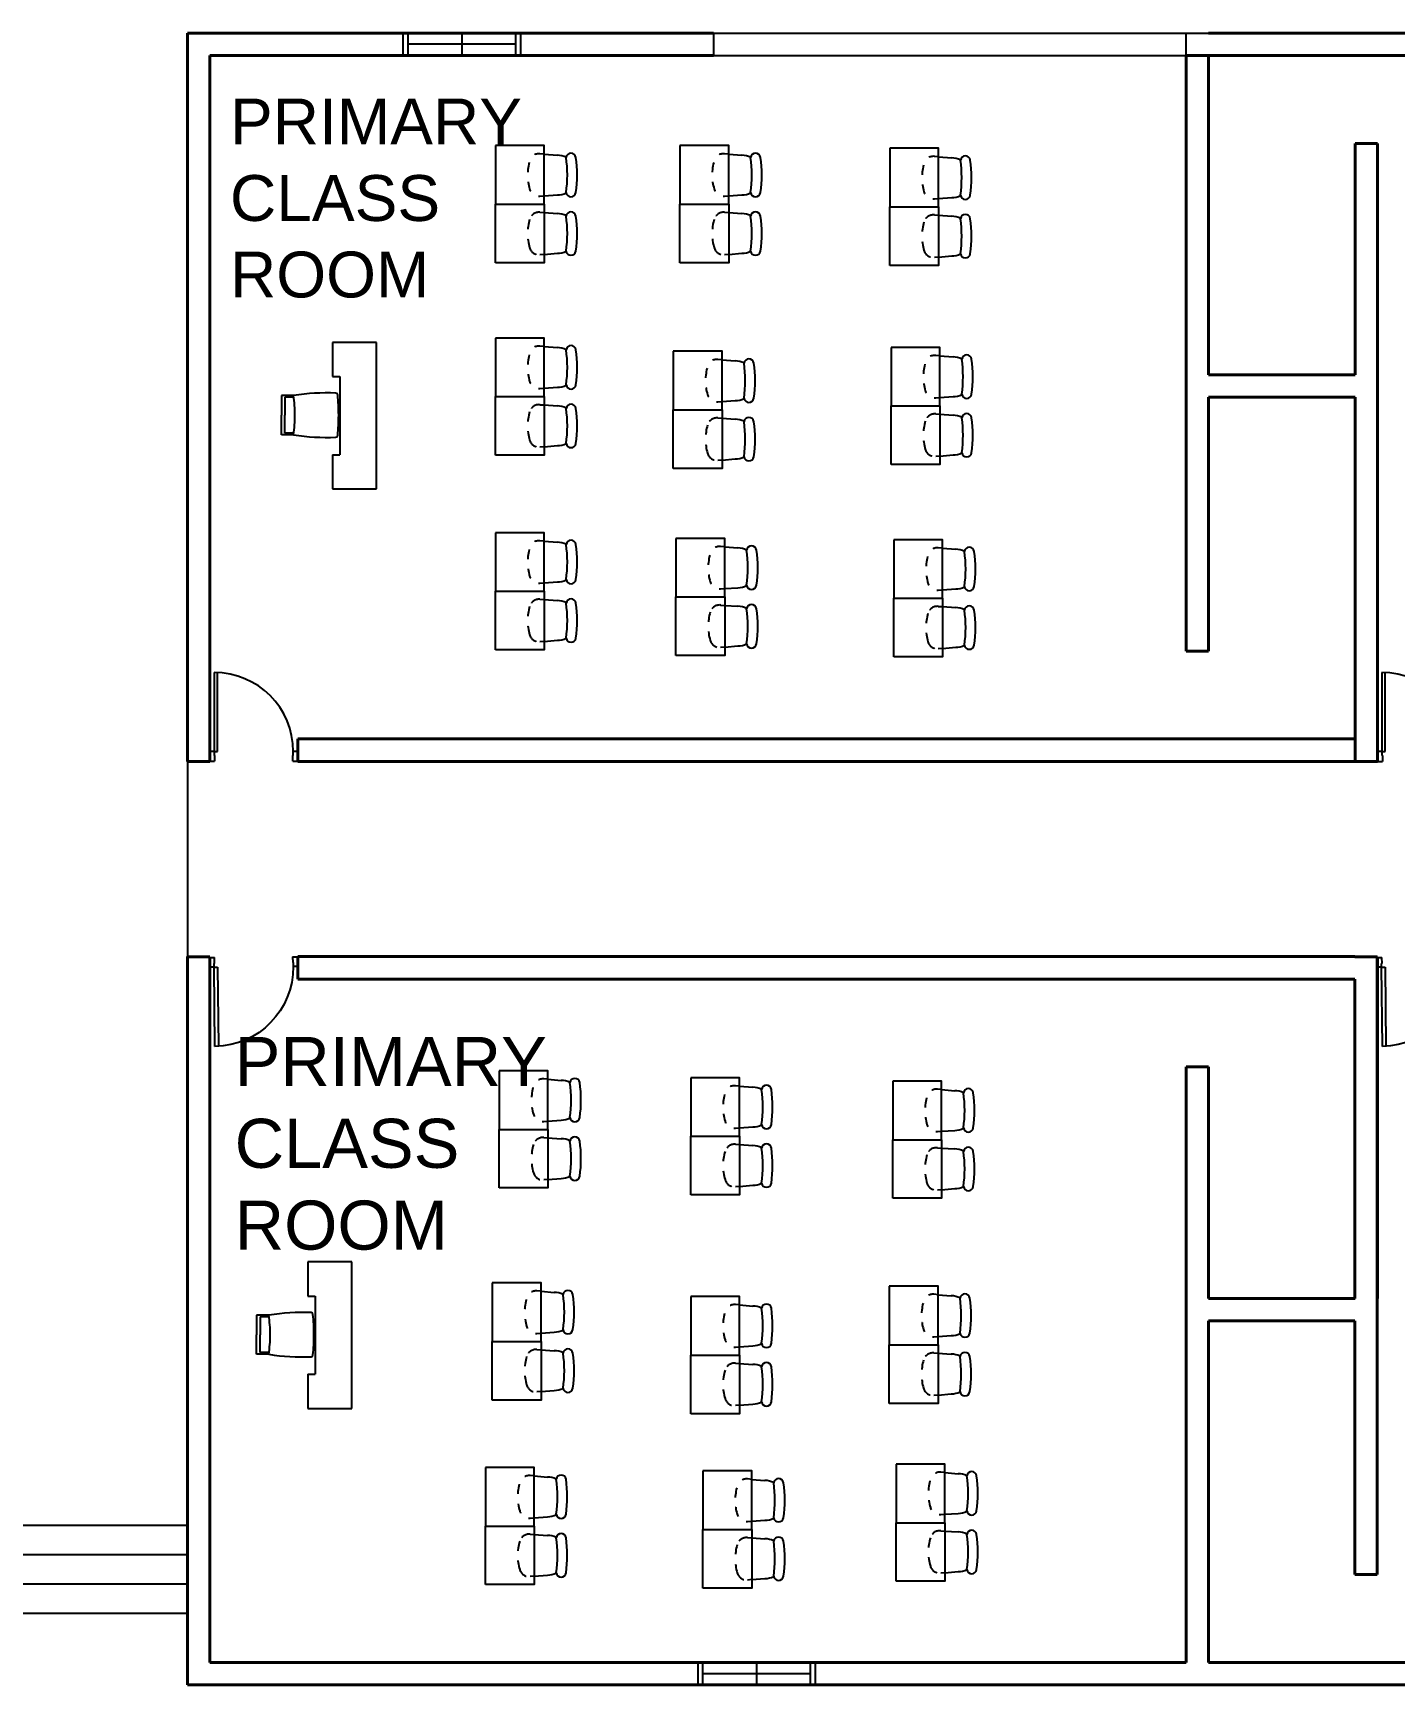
# Model space of a CAD drawing. Header units: metres. Extents: x -353 to 1688, y -477 to 135.
# Drawn here: x 774.43 to 788.39, y -312.88 to -295.96 of the extents above; entities that cross this region are included whole.
import ezdxf

# ---------------------------------------------------------------- set-up
doc = ezdxf.new("R2010")
doc.units = ezdxf.units.M
doc.header["$MEASUREMENT"] = 0
doc.linetypes.add('HIDDEN2', pattern=[0.1875, 0.125, -0.0625])
doc.layers.add('door space', color=1, linetype='Continuous')
doc.layers.add('WINDOW', color=10, linetype='Continuous')
doc.layers.add('FURNITURE', color=130, linetype='Continuous', plot=False)
doc.layers.add('STAIR', color=231, linetype='Continuous', plot=False)
doc.layers.add('WALL', color=2, linetype='Continuous', lineweight=40)
doc.styles.get("Standard").update_dxf_attribs({"font": 'arial.ttf'})

msp = doc.modelspace()

# ---------------------------------------------------------------- linework, layer by layer
for p, q in [((776.01664, -295.95826), (781.40586, -295.95826)), ((776.24664, -295.95826), (781.40586, -295.95826)), ((786.24664, -295.95826), (786.47664, -295.95826)), ((776.01664, -303.18826), (776.01664, -305.18826)), ((777.14664, -303.18826), (786.24664, -303.18826)), ((776.01664, -303.41826), (776.24664, -303.41826)), ((777.14664, -303.41826), (786.47664, -303.41826)), ((776.01664, -305.18826), (776.01664, -305.41826)), ((788.20664, -305.41938), (788.20664, -308.91826)), ((776.24664, -305.64826), (776.2467, -305.64826)), ((776.24664, -312.87826), (780.24664, -312.87826))]:
    msp.add_line(p, q)
at = {"layer": 'Defpoints'}
msp.add_line((788.20656, -305.41955), (787.97664, -305.41938), dxfattribs=at)
at = {"layer": 'door space'}
for p, q in [((776.28983, -302.50757), (776.28983, -303.31757)), ((776.32483, -303.31757), (776.32483, -302.50757)), ((788.25156, -302.50826), (788.25156, -303.31826)), ((788.28656, -303.31826), (788.28656, -302.50826)), ((776.28983, -303.31757), (776.24483, -303.31757)), ((776.24483, -303.31757), (776.24483, -303.41757)), ((776.28983, -303.31757), (776.32483, -303.31757)), ((776.28983, -303.31757), (776.28983, -303.35757)), ((776.29483, -303.35757), (776.28983, -303.35757)), ((776.29483, -303.35757), (776.29483, -303.41757)), ((777.09983, -303.35757), (777.09483, -303.35757)), ((777.09483, -303.41757), (777.09483, -303.35757)), ((777.14483, -303.31757), (777.09983, -303.31757)), ((777.09983, -303.35757), (777.09983, -303.31757)), ((777.14483, -303.41757), (777.14483, -303.31757)), ((788.25156, -303.31826), (788.20656, -303.31826)), ((788.20656, -303.31826), (788.20656, -303.41826)), ((788.25156, -303.31826), (788.28656, -303.31826)), ((788.25156, -303.31826), (788.25156, -303.35826)), ((788.25656, -303.35826), (788.25156, -303.35826)), ((788.25656, -303.35826), (788.25656, -303.41826)), ((776.24483, -303.41757), (776.29483, -303.41757)), ((777.09483, -303.41757), (777.14483, -303.41757)), ((788.20656, -303.41826), (788.25656, -303.41826)), ((776.24374, -305.4278), (776.29373, -305.42729)), ((776.24474, -305.52779), (776.24374, -305.4278)), ((776.28974, -305.52734), (776.24474, -305.52779)), ((776.29434, -305.48729), (776.28934, -305.48734)), ((776.28974, -305.52734), (776.28934, -305.48734)), ((776.28974, -305.52734), (776.32474, -305.52699)), ((776.29787, -306.3373), (776.28974, -305.52734)), ((776.29434, -305.48729), (776.29373, -305.42729)), ((776.32474, -305.52699), (776.33287, -306.33695)), ((777.09369, -305.41926), (777.14369, -305.41876)), ((777.09369, -305.41926), (777.0943, -305.47926)), ((777.0993, -305.47921), (777.0943, -305.47926)), ((777.0993, -305.47921), (777.0997, -305.51921)), ((777.1447, -305.51876), (777.0997, -305.51921)), ((777.14369, -305.41876), (777.1447, -305.51876)), ((788.20223, -305.4277), (788.25223, -305.42719)), ((788.20323, -305.52769), (788.20223, -305.4277)), ((788.24823, -305.52724), (788.20323, -305.52769)), ((788.25283, -305.48719), (788.24783, -305.48724)), ((788.24823, -305.52724), (788.24783, -305.48724)), ((788.24823, -305.52724), (788.28323, -305.52689)), ((788.25636, -306.3372), (788.24823, -305.52724)), ((788.25283, -305.48719), (788.25223, -305.42719)), ((788.28323, -305.52689), (788.29136, -306.33685))]:
    msp.add_line(p, q, dxfattribs=at)
for centre in [(776.28983, -303.31757), (788.25156, -303.31826)]:
    msp.add_ellipse(centre, major_axis=(-0.57276, 0.57276), ratio=1, start_param=3.92699082, end_param=5.49778714, dxfattribs=at)
at = {"layer": 'door space', "extrusion": (0, 0, -1)}
for centre in [(776.28974, -305.52734), (788.24823, -305.52724)]:
    msp.add_ellipse(centre, major_axis=(-0.56698, -0.57848), ratio=1, start_param=3.92699082, end_param=5.49778714, dxfattribs=at)
at = {"layer": 'FURNITURE'}
for p, q in [((779.67016, -297.1981), (779.80523, -297.21007)), ((781.56074, -297.1981), (781.69581, -297.21007)), ((783.70975, -297.22529), (783.84482, -297.23725)), ((779.67016, -297.62621), (779.80523, -297.61642)), ((781.56074, -297.62621), (781.69581, -297.61642)), ((783.70975, -297.65339), (783.84482, -297.6436)), ((779.67016, -297.79742), (779.80523, -297.80721)), ((781.56074, -297.79742), (781.69581, -297.80721)), ((783.70975, -297.8246), (783.84482, -297.83439)), ((779.67016, -298.22552), (779.80523, -298.21356)), ((781.56074, -298.22552), (781.69581, -298.21356)), ((783.70975, -298.2527), (783.84482, -298.24074)), ((777.50339, -299.12729), (777.50339, -299.47729)), ((777.95339, -299.12729), (777.50339, -299.12729)), ((777.95339, -300.62729), (777.95339, -299.12729)), ((779.67038, -299.16868), (779.80545, -299.18064)), ((781.49273, -299.30458), (781.62781, -299.31655)), ((783.72335, -299.26381), (783.85842, -299.27578)), ((777.50339, -299.47729), (777.57839, -299.47729)), ((777.57839, -299.47729), (777.57839, -300.27729)), ((779.67038, -299.59679), (779.80545, -299.587)), ((777.10339, -299.67229), (776.97839, -299.67229)), ((776.97839, -299.67229), (776.97839, -299.87229)), ((777.10543, -299.68829), (777.01339, -299.68829)), ((777.01339, -299.68829), (777.01339, -299.87229)), ((779.67038, -299.76799), (779.80545, -299.77778)), ((781.49273, -299.73269), (781.62781, -299.7229)), ((783.72335, -299.69192), (783.85842, -299.68213)), ((776.97839, -300.07229), (776.97839, -299.87229)), ((777.01339, -300.05629), (777.01339, -299.87229)), ((781.49273, -299.9039), (781.62781, -299.91369)), ((783.72335, -299.86313), (783.85842, -299.87292)), ((777.10339, -300.07229), (776.97839, -300.07229)), ((777.10543, -300.05629), (777.01339, -300.05629)), ((777.50339, -300.27729), (777.57839, -300.27729)), ((777.50339, -300.27729), (777.50339, -300.62729)), ((779.67038, -300.1961), (779.80545, -300.18414)), ((781.49273, -300.332), (781.62781, -300.32004)), ((783.72335, -300.29123), (783.85842, -300.27927)), ((777.50339, -300.62729), (777.95339, -300.62729)), ((779.67038, -301.16214), (779.80545, -301.1741)), ((781.51994, -301.2208), (781.65501, -301.23276)), ((783.75056, -301.23439), (783.88563, -301.24635)), ((779.67038, -301.59024), (779.80545, -301.58045)), ((781.51994, -301.6489), (781.65501, -301.63911)), ((783.75056, -301.66249), (783.88563, -301.6527)), ((779.67038, -301.76145), (779.80545, -301.77124)), ((781.51994, -301.82011), (781.65501, -301.8299)), ((783.75056, -301.8337), (783.88563, -301.84349)), ((779.67038, -302.18955), (779.80545, -302.17759)), ((781.51994, -302.24822), (781.65501, -302.23625)), ((783.75056, -302.26181), (783.88563, -302.24984)), ((779.70923, -306.67434), (779.8443, -306.6863)), ((781.67224, -306.74439), (781.80731, -306.75635)), ((783.74042, -306.77941), (783.87549, -306.79138)), ((779.70923, -307.10244), (779.8443, -307.09265)), ((781.67224, -307.17249), (781.80731, -307.1627)), ((783.74042, -307.20752), (783.87549, -307.19773)), ((779.70923, -307.27365), (779.8443, -307.28344)), ((781.67224, -307.3437), (781.80731, -307.35349)), ((783.74042, -307.37873), (783.87549, -307.38852)), ((779.70923, -307.70175), (779.8443, -307.68979)), ((781.67224, -307.7718), (781.80731, -307.75984)), ((783.74042, -307.80683), (783.87549, -307.79487)), ((777.25022, -308.54554), (777.25022, -308.89554)), ((777.70022, -308.54554), (777.25022, -308.54554)), ((777.70022, -310.04554), (777.70022, -308.54554)), ((777.25022, -308.89554), (777.32522, -308.89554)), ((777.32522, -308.89554), (777.32522, -309.69554)), ((779.63912, -308.8459), (779.77419, -308.85786)), ((783.70537, -308.88092), (783.84044, -308.89289)), ((776.85022, -309.09054), (776.72522, -309.09054)), ((776.72522, -309.09054), (776.72522, -309.29054)), ((776.85226, -309.10654), (776.76022, -309.10654)), ((776.76022, -309.10654), (776.76022, -309.29054)), ((781.67224, -308.986), (781.80731, -308.99796)), ((776.72522, -309.49054), (776.72522, -309.29054)), ((776.76022, -309.47454), (776.76022, -309.29054)), ((779.63912, -309.274), (779.77419, -309.26421)), ((779.63912, -309.44521), (779.77419, -309.455)), ((781.67224, -309.4141), (781.80731, -309.40431)), ((783.70537, -309.30903), (783.84044, -309.29924)), ((776.85022, -309.49054), (776.72522, -309.49054)), ((776.85226, -309.47454), (776.76022, -309.47454)), ((781.67224, -309.58531), (781.80731, -309.5951)), ((783.70537, -309.48024), (783.84044, -309.49003)), ((777.25022, -309.69554), (777.32522, -309.69554)), ((777.25022, -309.69554), (777.25022, -310.04554)), ((779.63912, -309.87331), (779.77419, -309.86135)), ((783.70537, -309.90834), (783.84044, -309.89638)), ((777.25022, -310.04554), (777.70022, -310.04554)), ((781.67224, -310.01341), (781.80731, -310.00145)), ((779.56901, -310.73726), (779.70408, -310.74922)), ((781.79664, -310.77228), (781.93171, -310.78424)), ((783.77547, -310.70223), (783.91054, -310.71419)), ((779.56901, -311.16536), (779.70408, -311.15557)), ((783.77547, -311.13033), (783.91054, -311.12055)), ((781.79664, -311.20038), (781.93171, -311.1906)), ((783.77547, -311.30154), (783.91054, -311.31133)), ((779.56901, -311.33657), (779.70408, -311.34636)), ((781.79664, -311.37159), (781.93171, -311.38138)), ((779.56901, -311.76467), (779.70408, -311.75271)), ((781.79664, -311.7997), (781.93171, -311.78773)), ((783.77547, -311.72965), (783.91054, -311.71768))]:
    msp.add_line(p, q, dxfattribs=at)
for points in [[(779.17016, -297.11181), (779.17016, -297.71181), (779.67016, -297.71181), (779.67016, -297.11181)], [(781.06074, -297.11181), (781.06074, -297.71181), (781.56074, -297.71181), (781.56074, -297.11181)], [(783.20975, -297.13899), (783.20975, -297.73899), (783.70975, -297.73899), (783.70975, -297.13899)], [(779.17016, -298.31181), (779.17016, -297.71181), (779.67016, -297.71181), (779.67016, -298.31181)], [(781.06074, -298.31181), (781.06074, -297.71181), (781.56074, -297.71181), (781.56074, -298.31181)], [(783.20975, -298.33899), (783.20975, -297.73899), (783.70975, -297.73899), (783.70975, -298.33899)], [(779.17038, -299.08239), (779.17038, -299.68239), (779.67038, -299.68239), (779.67038, -299.08239)], [(780.99273, -299.21829), (780.99273, -299.81829), (781.49273, -299.81829), (781.49273, -299.21829)], [(783.22335, -299.17752), (783.22335, -299.77752), (783.72335, -299.77752), (783.72335, -299.17752)], [(779.17038, -300.28239), (779.17038, -299.68239), (779.67038, -299.68239), (779.67038, -300.28239)], [(780.99273, -300.41829), (780.99273, -299.81829), (781.49273, -299.81829), (781.49273, -300.41829)], [(783.22335, -300.37752), (783.22335, -299.77752), (783.72335, -299.77752), (783.72335, -300.37752)], [(779.17038, -301.07584), (779.17038, -301.67584), (779.67038, -301.67584), (779.67038, -301.07584)], [(781.01994, -301.13451), (781.01994, -301.73451), (781.51994, -301.73451), (781.51994, -301.13451)], [(783.25056, -301.1481), (783.25056, -301.7481), (783.75056, -301.7481), (783.75056, -301.1481)], [(779.17038, -302.27584), (779.17038, -301.67584), (779.67038, -301.67584), (779.67038, -302.27584)], [(781.01994, -302.33451), (781.01994, -301.73451), (781.51994, -301.73451), (781.51994, -302.33451)], [(783.25056, -302.3481), (783.25056, -301.7481), (783.75056, -301.7481), (783.75056, -302.3481)], [(779.20923, -306.58805), (779.20923, -307.18805), (779.70923, -307.18805), (779.70923, -306.58805)], [(781.17224, -306.6581), (781.17224, -307.2581), (781.67224, -307.2581), (781.67224, -306.6581)], [(783.24042, -306.69312), (783.24042, -307.29312), (783.74042, -307.29312), (783.74042, -306.69312)], [(779.20923, -307.78805), (779.20923, -307.18805), (779.70923, -307.18805), (779.70923, -307.78805)], [(781.17224, -307.8581), (781.17224, -307.2581), (781.67224, -307.2581), (781.67224, -307.8581)], [(783.24042, -307.89312), (783.24042, -307.29312), (783.74042, -307.29312), (783.74042, -307.89312)], [(779.13912, -308.75961), (779.13912, -309.35961), (779.63912, -309.35961), (779.63912, -308.75961)], [(781.17224, -308.89971), (781.17224, -309.49971), (781.67224, -309.49971), (781.67224, -308.89971)], [(783.20537, -308.79463), (783.20537, -309.39463), (783.70537, -309.39463), (783.70537, -308.79463)], [(779.13912, -309.95961), (779.13912, -309.35961), (779.63912, -309.35961), (779.63912, -309.95961)], [(783.20537, -309.99463), (783.20537, -309.39463), (783.70537, -309.39463), (783.70537, -309.99463)], [(781.17224, -310.09971), (781.17224, -309.49971), (781.67224, -309.49971), (781.67224, -310.09971)], [(779.06901, -310.65096), (779.06901, -311.25096), (779.56901, -311.25096), (779.56901, -310.65096)], [(783.27547, -310.61594), (783.27547, -311.21594), (783.77547, -311.21594), (783.77547, -310.61594)], [(781.29664, -310.68599), (781.29664, -311.28599), (781.79664, -311.28599), (781.79664, -310.68599)], [(779.06901, -311.85096), (779.06901, -311.25096), (779.56901, -311.25096), (779.56901, -311.85096)], [(781.29664, -311.88599), (781.29664, -311.28599), (781.79664, -311.28599), (781.79664, -311.88599)], [(783.27547, -311.81594), (783.27547, -311.21594), (783.77547, -311.21594), (783.77547, -311.81594)]]:
    msp.add_lwpolyline(points, close=True, dxfattribs=at)
at = {"layer": 'FURNITURE', "linetype": 'HIDDEN2', "ltscale": 0.03, "flags": 128}
for points in [[(779.67016, -297.1981), (779.62737, -297.19432, 0.35850154), (779.5209, -297.26734, 0.14150797), (779.5209, -297.55629, 0.35850154), (779.62737, -297.62931), (779.67016, -297.62621)], [(781.56074, -297.1981), (781.51795, -297.19432, 0.35850154), (781.41149, -297.26734, 0.14150797), (781.41149, -297.55629, 0.35850154), (781.51795, -297.62931), (781.56074, -297.62621)], [(783.70975, -297.22529), (783.66696, -297.2215, 0.35850154), (783.5605, -297.29452, 0.14150797), (783.5605, -297.58347, 0.35850154), (783.66696, -297.65649), (783.70975, -297.65339)], [(779.67038, -299.16868), (779.62759, -299.16489, 0.35850154), (779.52113, -299.23792, 0.14150797), (779.52113, -299.52686, 0.35850154), (779.62759, -299.59989), (779.67038, -299.59679)], [(781.49273, -299.30458), (781.44994, -299.3008, 0.35850154), (781.34348, -299.37382, 0.14150797), (781.34348, -299.66277, 0.35850154), (781.44994, -299.73579), (781.49273, -299.73269)], [(783.72335, -299.26381), (783.68056, -299.26002, 0.35850154), (783.5741, -299.33305, 0.14150797), (783.5741, -299.62199, 0.35850154), (783.68056, -299.69502), (783.72335, -299.69192)], [(779.67038, -301.16214), (779.62759, -301.15835, 0.35850154), (779.52113, -301.23137, 0.14150797), (779.52113, -301.52032, 0.35850154), (779.62759, -301.59334), (779.67038, -301.59024)], [(781.51994, -301.2208), (781.47715, -301.21701, 0.35850154), (781.37068, -301.29003, 0.14150797), (781.37068, -301.57898, 0.35850154), (781.47715, -301.652), (781.51994, -301.6489)], [(783.75056, -301.23439), (783.70777, -301.2306, 0.35850154), (783.6013, -301.30363, 0.14150797), (783.6013, -301.59257, 0.35850154), (783.70777, -301.6656), (783.75056, -301.66249)], [(779.70923, -306.67434), (779.66644, -306.67055, 0.35850154), (779.55997, -306.74357, 0.14150797), (779.55997, -307.03252, 0.35850154), (779.66644, -307.10554), (779.70923, -307.10244)], [(781.67224, -306.74439), (781.62945, -306.7406, 0.35850154), (781.52299, -306.81362, 0.14150797), (781.52299, -307.10257, 0.35850154), (781.62945, -307.17559), (781.67224, -307.17249)], [(783.74042, -306.77941), (783.69763, -306.77563, 0.35850154), (783.59116, -306.84865, 0.14150797), (783.59116, -307.1376, 0.35850154), (783.69763, -307.21062), (783.74042, -307.20752)], [(779.63912, -308.8459), (779.59633, -308.84211, 0.35850154), (779.48986, -308.91513, 0.14150797), (779.48986, -309.20408, 0.35850154), (779.59633, -309.2771), (779.63912, -309.274)], [(783.70537, -308.88092), (783.66258, -308.87713, 0.35850154), (783.55611, -308.95016, 0.14150797), (783.55611, -309.2391, 0.35850154), (783.66258, -309.31213), (783.70537, -309.30903)], [(781.67224, -308.986), (781.62945, -308.98221, 0.35850154), (781.52299, -309.05523, 0.14150797), (781.52299, -309.34418, 0.35850154), (781.62945, -309.4172), (781.67224, -309.4141)], [(779.56901, -310.73726), (779.52622, -310.73347, 0.35850154), (779.41976, -310.80649, 0.14150797), (779.41976, -311.09544, 0.35850154), (779.52622, -311.16846), (779.56901, -311.16536)], [(781.79664, -310.77228), (781.75385, -310.76849, 0.35850154), (781.64739, -310.84152, 0.14150797), (781.64739, -311.13046, 0.35850154), (781.75385, -311.20349), (781.79664, -311.20038)], [(783.77547, -310.70223), (783.73268, -310.69844, 0.35850154), (783.62622, -310.77147, 0.14150797), (783.62622, -311.06041, 0.35850154), (783.73268, -311.13344), (783.77547, -311.13033)]]:
    msp.add_lwpolyline(points, format="xyb", dxfattribs=at)
at = {"layer": 'FURNITURE', "linetype": 'HIDDEN2', "ltscale": 0.03}
for points in [[(779.67016, -298.22552), (779.62737, -298.22931, -0.35850154), (779.5209, -298.15629, -0.14150797), (779.5209, -297.86734, -0.35850154), (779.62737, -297.79432), (779.67016, -297.79742)], [(781.56074, -298.22552), (781.51795, -298.22931, -0.35850154), (781.41149, -298.15629, -0.14150797), (781.41149, -297.86734, -0.35850154), (781.51795, -297.79432), (781.56074, -297.79742)], [(783.70975, -298.2527), (783.66696, -298.25649, -0.35850154), (783.5605, -298.18347, -0.14150797), (783.5605, -297.89452, -0.35850154), (783.66696, -297.8215), (783.70975, -297.8246)], [(779.67038, -300.1961), (779.62759, -300.19989, -0.35850154), (779.52113, -300.12686, -0.14150797), (779.52113, -299.83792, -0.35850154), (779.62759, -299.76489), (779.67038, -299.76799)], [(781.49273, -300.332), (781.44994, -300.33579, -0.35850154), (781.34348, -300.26277, -0.14150797), (781.34348, -299.97382, -0.35850154), (781.44994, -299.9008), (781.49273, -299.9039)], [(783.72335, -300.29123), (783.68056, -300.29502, -0.35850154), (783.5741, -300.22199, -0.14150797), (783.5741, -299.93305, -0.35850154), (783.68056, -299.86002), (783.72335, -299.86313)], [(779.67038, -302.18955), (779.62759, -302.19334, -0.35850154), (779.52113, -302.12032, -0.14150797), (779.52113, -301.83137, -0.35850154), (779.62759, -301.75835), (779.67038, -301.76145)], [(781.51994, -302.24822), (781.47715, -302.252, -0.35850154), (781.37068, -302.17898, -0.14150797), (781.37068, -301.89003, -0.35850154), (781.47715, -301.81701), (781.51994, -301.82011)], [(783.75056, -302.26181), (783.70777, -302.2656, -0.35850154), (783.6013, -302.19257, -0.14150797), (783.6013, -301.90363, -0.35850154), (783.70777, -301.8306), (783.75056, -301.8337)], [(779.70923, -307.70175), (779.66644, -307.70554, -0.35850154), (779.55997, -307.63252, -0.14150797), (779.55997, -307.34357, -0.35850154), (779.66644, -307.27055), (779.70923, -307.27365)], [(781.67224, -307.7718), (781.62945, -307.77559, -0.35850154), (781.52299, -307.70257, -0.14150797), (781.52299, -307.41362, -0.35850154), (781.62945, -307.3406), (781.67224, -307.3437)], [(783.74042, -307.80683), (783.69763, -307.81062, -0.35850154), (783.59116, -307.7376, -0.14150797), (783.59116, -307.44865, -0.35850154), (783.69763, -307.37563), (783.74042, -307.37873)], [(779.63912, -309.87331), (779.59633, -309.8771, -0.35850154), (779.48986, -309.80408, -0.14150797), (779.48986, -309.51513, -0.35850154), (779.59633, -309.44211), (779.63912, -309.44521)], [(781.67224, -310.01341), (781.62945, -310.0172, -0.35850154), (781.52299, -309.94418, -0.14150797), (781.52299, -309.65523, -0.35850154), (781.62945, -309.58221), (781.67224, -309.58531)], [(783.70537, -309.90834), (783.66258, -309.91213, -0.35850154), (783.55611, -309.8391, -0.14150797), (783.55611, -309.55016, -0.35850154), (783.66258, -309.47713), (783.70537, -309.48024)], [(783.77547, -311.72965), (783.73268, -311.73344, -0.35850154), (783.62622, -311.66041, -0.14150797), (783.62622, -311.37147, -0.35850154), (783.73268, -311.29844), (783.77547, -311.30154)], [(779.56901, -311.76467), (779.52622, -311.76846, -0.35850154), (779.41976, -311.69544, -0.14150797), (779.41976, -311.40649, -0.35850154), (779.52622, -311.33347), (779.56901, -311.33657)], [(781.79664, -311.7997), (781.75385, -311.80349, -0.35850154), (781.64739, -311.73046, -0.14150797), (781.64739, -311.44152, -0.35850154), (781.75385, -311.36849), (781.79664, -311.37159)]]:
    msp.add_lwpolyline(points, format="xyb", dxfattribs=at)
at = {"layer": 'FURNITURE'}
for centre, radius, start, end in [((779.80523, -297.41324), 0.20318, 63.787788, 90), ((779.94496, -297.24001), 0.0508, 8.455473, 171.544527), ((778.78926, -297.41181), 1.2192, 351.544527, 8.455473), ((781.69581, -297.41324), 0.20318, 63.787788, 90), ((781.83554, -297.24001), 0.0508, 8.455473, 171.544527), ((780.67984, -297.41181), 1.2192, 351.544527, 8.455473), ((783.84482, -297.44042), 0.20318, 63.787788, 90), ((783.98455, -297.26719), 0.0508, 8.455473, 171.544527), ((782.82885, -297.43899), 1.2192, 351.544527, 8.455473), ((779.80523, -297.41324), 0.20318, 270, 296.38199), ((779.94496, -297.58361), 0.0508, 188.455473, 351.544527), ((781.69581, -297.41324), 0.20318, 270, 296.38199), ((781.83554, -297.58361), 0.0508, 188.455473, 351.544527), ((783.84482, -297.44042), 0.20318, 270, 296.38199), ((783.98455, -297.6108), 0.0508, 188.455473, 351.544527), ((779.94496, -297.84001), 0.0508, 8.455473, 171.544527), ((781.83554, -297.84001), 0.0508, 8.455473, 171.544527), ((779.80523, -298.01038), 0.20318, 63.61801, 90), ((778.78926, -298.01181), 1.2192, 351.544527, 8.455473), ((781.69581, -298.01038), 0.20318, 63.61801, 90), ((780.67984, -298.01181), 1.2192, 351.544527, 8.455473), ((783.84482, -298.03756), 0.20318, 63.61801, 90), ((783.98455, -297.86719), 0.0508, 8.455473, 171.544527), ((782.82885, -298.03899), 1.2192, 351.544527, 8.455473), ((779.80523, -298.01038), 0.20318, 270, 296.212212), ((779.94496, -298.18361), 0.0508, 188.455473, 351.544527), ((781.69581, -298.01038), 0.20318, 270, 296.212212), ((781.83554, -298.18361), 0.0508, 188.455473, 351.544527), ((783.84482, -298.03756), 0.20318, 270, 296.212212), ((783.98455, -298.2108), 0.0508, 188.455473, 351.544527), ((779.80545, -299.38382), 0.20318, 63.787788, 90), ((779.94518, -299.21059), 0.0508, 8.455473, 171.544527), ((778.78948, -299.38239), 1.2192, 351.544527, 8.455473), ((781.76753, -299.34649), 0.0508, 8.455473, 171.544527), ((783.85842, -299.47895), 0.20318, 63.787788, 90), ((783.99815, -299.30572), 0.0508, 8.455473, 171.544527), ((782.84245, -299.47752), 1.2192, 351.544527, 8.455473), ((781.62781, -299.51972), 0.20318, 63.787788, 90), ((780.61183, -299.51829), 1.2192, 351.544527, 8.455473), ((779.80545, -299.38382), 0.20318, 270, 296.38199), ((779.94518, -299.55419), 0.0508, 188.455473, 351.544527), ((779.80545, -299.98096), 0.20318, 63.61801, 90), ((779.94518, -299.81059), 0.0508, 8.455473, 171.544527), ((778.78948, -299.98239), 1.2192, 351.544527, 8.455473), ((781.62781, -299.51972), 0.20318, 270, 296.38199), ((781.76753, -299.69009), 0.0508, 188.455473, 351.544527), ((783.85842, -299.47895), 0.20318, 270, 296.38199), ((783.99815, -299.64932), 0.0508, 188.455473, 351.544527), ((781.62781, -300.11686), 0.20318, 63.61801, 90), ((781.76753, -299.94649), 0.0508, 8.455473, 171.544527), ((780.61183, -300.11829), 1.2192, 351.544527, 8.455473), ((783.85842, -300.07609), 0.20318, 63.61801, 90), ((783.99815, -299.90572), 0.0508, 8.455473, 171.544527), ((782.84245, -300.07752), 1.2192, 351.544527, 8.455473), ((779.80545, -299.98096), 0.20318, 270, 296.212212), ((779.94518, -300.15419), 0.0508, 188.455473, 351.544527), ((781.62781, -300.11686), 0.20318, 270, 296.212212), ((781.76753, -300.29009), 0.0508, 188.455473, 351.544527), ((783.85842, -300.07609), 0.20318, 270, 296.212212), ((783.99815, -300.24932), 0.0508, 188.455473, 351.544527), ((779.80545, -301.37727), 0.20318, 63.787788, 90), ((779.94518, -301.20404), 0.0508, 8.455473, 171.544527), ((778.78948, -301.37584), 1.2192, 351.544527, 8.455473), ((781.65501, -301.43594), 0.20318, 63.787788, 90), ((781.79474, -301.26271), 0.0508, 8.455473, 171.544527), ((780.63904, -301.43451), 1.2192, 351.544527, 8.455473), ((783.88563, -301.44953), 0.20318, 63.787788, 90), ((784.02536, -301.2763), 0.0508, 8.455473, 171.544527), ((782.86966, -301.4481), 1.2192, 351.544527, 8.455473), ((779.80545, -301.37727), 0.20318, 270, 296.38199), ((779.94518, -301.54765), 0.0508, 188.455473, 351.544527), ((781.65501, -301.43594), 0.20318, 270, 296.38199), ((781.79474, -301.60631), 0.0508, 188.455473, 351.544527), ((783.88563, -301.44953), 0.20318, 270, 296.38199), ((784.02536, -301.6199), 0.0508, 188.455473, 351.544527), ((779.80545, -301.97441), 0.20318, 63.61801, 90), ((779.94518, -301.80404), 0.0508, 8.455473, 171.544527), ((778.78948, -301.97584), 1.2192, 351.544527, 8.455473), ((781.65501, -302.03308), 0.20318, 63.61801, 90), ((781.79474, -301.86271), 0.0508, 8.455473, 171.544527), ((783.88563, -302.04667), 0.20318, 63.61801, 90), ((784.02536, -301.8763), 0.0508, 8.455473, 171.544527), ((780.63904, -302.03451), 1.2192, 351.544527, 8.455473), ((782.86966, -302.0481), 1.2192, 351.544527, 8.455473), ((779.80545, -301.97441), 0.20318, 270, 296.212212), ((779.94518, -302.14765), 0.0508, 188.455473, 351.544527), ((781.65501, -302.03308), 0.20318, 270, 296.212212), ((781.79474, -302.20631), 0.0508, 188.455473, 351.544527), ((783.88563, -302.04667), 0.20318, 270, 296.212212), ((784.02536, -302.2199), 0.0508, 188.455473, 351.544527), ((779.8443, -306.88948), 0.20318, 63.787788, 90), ((779.98403, -306.71624), 0.0508, 8.455473, 171.544527), ((778.82833, -306.88805), 1.2192, 351.544527, 8.455473), ((781.80731, -306.95953), 0.20318, 63.787788, 90), ((781.94704, -306.78629), 0.0508, 8.455473, 171.544527), ((780.79134, -306.9581), 1.2192, 351.544527, 8.455473), ((783.87549, -306.99455), 0.20318, 63.787788, 90), ((784.01522, -306.82132), 0.0508, 8.455473, 171.544527), ((782.85952, -306.99312), 1.2192, 351.544527, 8.455473), ((779.8443, -306.88948), 0.20318, 270, 296.38199), ((779.98403, -307.05985), 0.0508, 188.455473, 351.544527), ((779.98403, -307.31624), 0.0508, 8.455473, 171.544527), ((781.80731, -306.95953), 0.20318, 270, 296.38199), ((781.94704, -307.1299), 0.0508, 188.455473, 351.544527), ((783.87549, -306.99455), 0.20318, 270, 296.38199), ((784.01522, -307.16492), 0.0508, 188.455473, 351.544527), ((779.8443, -307.48662), 0.20318, 63.61801, 90), ((778.82833, -307.48805), 1.2192, 351.544527, 8.455473), ((781.80731, -307.55667), 0.20318, 63.61801, 90), ((781.94704, -307.38629), 0.0508, 8.455473, 171.544527), ((780.79134, -307.5581), 1.2192, 351.544527, 8.455473), ((783.87549, -307.59169), 0.20318, 63.61801, 90), ((784.01522, -307.42132), 0.0508, 8.455473, 171.544527), ((782.85952, -307.59312), 1.2192, 351.544527, 8.455473), ((779.8443, -307.48662), 0.20318, 270, 296.212212), ((779.98403, -307.65985), 0.0508, 188.455473, 351.544527), ((781.80731, -307.55667), 0.20318, 270, 296.212212), ((781.94704, -307.7299), 0.0508, 188.455473, 351.544527), ((783.87549, -307.59169), 0.20318, 270, 296.212212), ((784.01522, -307.76492), 0.0508, 188.455473, 351.544527), ((779.77419, -309.06104), 0.20318, 63.787788, 90), ((779.91392, -308.8878), 0.0508, 8.455473, 171.544527), ((778.75822, -309.05961), 1.2192, 351.544527, 8.455473), ((783.84044, -309.09606), 0.20318, 63.787788, 90), ((783.98017, -308.92283), 0.0508, 8.455473, 171.544527), ((782.82447, -309.09463), 1.2192, 351.544527, 8.455473), ((781.80731, -309.20114), 0.20318, 63.787788, 90), ((781.94704, -309.0279), 0.0508, 8.455473, 171.544527), ((780.79134, -309.19971), 1.2192, 351.544527, 8.455473), ((779.77419, -309.06104), 0.20318, 270, 296.38199), ((779.91392, -309.23141), 0.0508, 188.455473, 351.544527), ((783.84044, -309.09606), 0.20318, 270, 296.38199), ((783.98017, -309.26643), 0.0508, 188.455473, 351.544527), ((779.77419, -309.65818), 0.20318, 63.61801, 90), ((779.91392, -309.4878), 0.0508, 8.455473, 171.544527), ((781.80731, -309.20114), 0.20318, 270, 296.38199), ((781.94704, -309.37151), 0.0508, 188.455473, 351.544527), ((778.75822, -309.65961), 1.2192, 351.544527, 8.455473), ((781.80731, -309.79828), 0.20318, 63.61801, 90), ((781.94704, -309.6279), 0.0508, 8.455473, 171.544527), ((780.79134, -309.79971), 1.2192, 351.544527, 8.455473), ((783.84044, -309.6932), 0.20318, 63.61801, 90), ((783.98017, -309.52283), 0.0508, 8.455473, 171.544527), ((782.82447, -309.69463), 1.2192, 351.544527, 8.455473), ((779.77419, -309.65818), 0.20318, 270, 296.212212), ((779.91392, -309.83141), 0.0508, 188.455473, 351.544527), ((783.84044, -309.6932), 0.20318, 270, 296.212212), ((783.98017, -309.86643), 0.0508, 188.455473, 351.544527), ((781.80731, -309.79828), 0.20318, 270, 296.212212), ((781.94704, -309.97151), 0.0508, 188.455473, 351.544527), ((779.70408, -310.95239), 0.20318, 63.787788, 90), ((779.84381, -310.77916), 0.0508, 8.455473, 171.544527), ((778.68811, -310.95096), 1.2192, 351.544527, 8.455473), ((781.93171, -310.98742), 0.20318, 63.787788, 90), ((782.07144, -310.81419), 0.0508, 8.455473, 171.544527), ((780.91574, -310.98599), 1.2192, 351.544527, 8.455473), ((783.91054, -310.91737), 0.20318, 63.787788, 90), ((784.05027, -310.74414), 0.0508, 8.455473, 171.544527), ((782.89457, -310.91594), 1.2192, 351.544527, 8.455473), ((779.70408, -310.95239), 0.20318, 270, 296.38199), ((779.84381, -311.12277), 0.0508, 188.455473, 351.544527), ((783.91054, -310.91737), 0.20318, 270, 296.38199), ((784.05027, -311.08774), 0.0508, 188.455473, 351.544527), ((781.93171, -310.98742), 0.20318, 270, 296.38199), ((782.07144, -311.15779), 0.0508, 188.455473, 351.544527), ((783.91054, -311.51451), 0.20318, 63.61801, 90), ((784.05027, -311.34414), 0.0508, 8.455473, 171.544527), ((779.70408, -311.54953), 0.20318, 63.61801, 90), ((779.84381, -311.37916), 0.0508, 8.455473, 171.544527), ((778.68811, -311.55096), 1.2192, 351.544527, 8.455473), ((781.93171, -311.58456), 0.20318, 63.61801, 90), ((782.07144, -311.41419), 0.0508, 8.455473, 171.544527), ((780.91574, -311.58599), 1.2192, 351.544527, 8.455473), ((782.89457, -311.51594), 1.2192, 351.544527, 8.455473), ((779.70408, -311.54953), 0.20318, 270, 296.212212), ((779.84381, -311.72277), 0.0508, 188.455473, 351.544527), ((781.93171, -311.58456), 0.20318, 270, 296.212212), ((782.07144, -311.75779), 0.0508, 188.455473, 351.544527), ((783.91054, -311.51451), 0.20318, 270, 296.212212), ((784.05027, -311.68774), 0.0508, 188.455473, 351.544527)]:
    msp.add_arc(centre, radius, start, end, dxfattribs=at)
at = {"layer": 'FURNITURE', "color": 7}
for centre in [(778.68876, -297.41181), (780.57935, -297.41181), (782.72836, -297.43899), (778.68876, -298.01181), (780.57935, -298.01181), (782.72836, -298.03899), (778.68899, -299.38239), (782.74196, -299.47752), (780.51134, -299.51829), (778.68899, -299.98239), (780.51134, -300.11829), (782.74196, -300.07752), (778.68899, -301.37584), (780.53854, -301.43451), (782.76916, -301.4481), (778.68899, -301.97584), (780.53854, -302.03451), (782.76916, -302.0481), (778.72783, -306.88805), (780.69085, -306.9581), (782.75902, -306.99312), (778.72783, -307.48805), (780.69085, -307.5581), (782.75902, -307.59312), (778.65772, -309.05961), (782.72397, -309.09463), (780.69085, -309.19971), (778.65772, -309.65961), (780.69085, -309.79971), (782.72397, -309.69463), (778.58762, -310.95096), (780.81525, -310.98599), (782.79408, -310.91594), (778.58762, -311.55096), (780.81525, -311.58599), (782.79408, -311.51594)]:
    msp.add_arc(centre, 1.2192, 351.544527, 8.455473, dxfattribs=at)
at = {"layer": 'FURNITURE'}
for centre, major_axis, start_param, end_param in [((777.44139, -301.69379), (-1.44926, 1.44926), 5.45152419, 5.6634572), ((777.53525, -299.6664), (-0.01414, 0.01414), 4.02540934, 5.45152419), ((775.50325, -299.88479), (-1.14141, 1.14141), 3.93473471, 4.05901893), ((775.45001, -299.87229), (-1.4958, 1.4958), 3.92699082, 4.02540934), ((775.50325, -299.85979), (-1.14141, -1.14141), 2.22416638, 2.3484506), ((775.45001, -299.87229), (-1.4958, -1.4958), 2.25777597, 2.35619449), ((777.44139, -298.05079), (-1.44926, -1.44926), 0.61972811, 0.83166112), ((777.53525, -300.07818), (-0.01414, -0.01414), 0.83166112, 2.25777597), ((777.18822, -311.11204), (-1.44926, 1.44926), 5.45152419, 5.6634572), ((775.25008, -309.30304), (-1.14141, 1.14141), 3.93473471, 4.05901893), ((777.28208, -309.08465), (-0.01414, 0.01414), 4.02540934, 5.45152419), ((775.19685, -309.29054), (-1.4958, 1.4958), 3.92699082, 4.02540934), ((775.25008, -309.27804), (-1.14141, -1.14141), 2.22416638, 2.3484506), ((775.19685, -309.29054), (-1.4958, -1.4958), 2.25777597, 2.35619449), ((777.18822, -307.46904), (-1.44926, -1.44926), 0.61972811, 0.83166112), ((777.28208, -309.49643), (-0.01414, -0.01414), 0.83166112, 2.25777597)]:
    msp.add_ellipse(centre, major_axis=major_axis, ratio=1, start_param=start_param, end_param=end_param, dxfattribs=at)
at = {"layer": 'STAIR'}
for p, q in [((771.10449, -311.24173), (776.01664, -311.24173)), ((771.10449, -311.54173), (776.01664, -311.54173)), ((771.10449, -311.84173), (776.01664, -311.84173)), ((771.10449, -312.14173), (776.01664, -312.14173))]:
    msp.add_line(p, q, dxfattribs=at)
at = {"layer": 'WALL'}
for p, q in [((776.01664, -295.95826), (776.01664, -303.41826)), ((776.01664, -295.95826), (781.40586, -295.95826)), ((786.47664, -295.95826), (788.20664, -295.95826)), ((788.20664, -295.95826), (792.61245, -295.95826)), ((776.24664, -296.18826), (781.40586, -296.18826)), ((776.24664, -296.18826), (776.24664, -303.18826)), ((786.24664, -302.28826), (786.24664, -296.18826)), ((786.47664, -296.18826), (786.24664, -296.18826)), ((786.47664, -296.18826), (787.97664, -296.18826)), ((786.47664, -296.18826), (798.20664, -296.18826)), ((786.47664, -296.18826), (786.47664, -299.45826)), ((787.97664, -297.08826), (788.20664, -297.08826)), ((787.97664, -297.08826), (787.97664, -299.45826)), ((788.20664, -297.08826), (788.20664, -303.18826)), ((787.97664, -299.45826), (786.47664, -299.45826)), ((786.47664, -299.68826), (786.47664, -302.28826)), ((786.47664, -299.68826), (787.97664, -299.68826)), ((787.97664, -299.68826), (786.47664, -299.68826)), ((787.97664, -299.68826), (787.97664, -303.41826)), ((786.47664, -302.28826), (786.24664, -302.28826)), ((776.24664, -303.18826), (776.24664, -303.41826)), ((787.97664, -303.18826), (777.14664, -303.18826)), ((777.14664, -303.41826), (777.14664, -303.18826)), ((788.20656, -303.18835), (788.20656, -303.41835)), ((776.24664, -303.41826), (776.01664, -303.41826)), ((787.97664, -303.41826), (777.14664, -303.41826)), ((788.20664, -303.41826), (787.97664, -303.41826)), ((776.01664, -305.41826), (776.01664, -312.87826)), ((776.2467, -305.41896), (776.01664, -305.41896)), ((776.2467, -305.41896), (776.2467, -305.64896)), ((777.1467, -305.41826), (787.97348, -305.41826)), ((777.1467, -305.41826), (786.24664, -305.41826)), ((777.1467, -305.64896), (777.1467, -305.41896)), ((786.47664, -305.41826), (786.24664, -305.41826)), ((787.97348, -305.42034), (788.20348, -305.42034)), ((787.97664, -305.41938), (787.97664, -305.42034)), ((788.20348, -305.42034), (788.20348, -311.74826)), ((788.20656, -305.41955), (788.20656, -305.64955)), ((776.24664, -305.64826), (776.24664, -312.64826)), ((777.1467, -305.64826), (786.24664, -305.64826)), ((777.1467, -305.64826), (787.97348, -305.64826)), ((787.97348, -305.64826), (787.97348, -308.92034)), ((788.20656, -305.64955), (788.20664, -305.64955)), ((788.20664, -305.64826), (788.20664, -308.91826)), ((786.24664, -306.54826), (786.47664, -306.54826)), ((786.24664, -312.64826), (786.24664, -306.54826)), ((786.47664, -308.91826), (786.47664, -306.54826)), ((786.47664, -308.91826), (787.97348, -308.91826)), ((787.97664, -308.92034), (787.97348, -308.92034)), ((788.20348, -308.91826), (788.20664, -308.91826)), ((786.47664, -312.64826), (786.47664, -309.14826)), ((786.47664, -309.14826), (787.97348, -309.14826)), ((787.97348, -309.14826), (787.97348, -311.74826)), ((787.97348, -311.51826), (787.97664, -311.51826)), ((787.97348, -311.74826), (788.20348, -311.74826)), ((776.24664, -312.64826), (786.24664, -312.64826)), ((786.47664, -312.64826), (798.20664, -312.64826)), ((786.47664, -312.64826), (787.97664, -312.64826)), ((776.01664, -312.87826), (786.24664, -312.87826)), ((782.44664, -312.87826), (798.43664, -312.87826)), ((786.47664, -312.87826), (787.97664, -312.87826))]:
    msp.add_line(p, q, dxfattribs=at)
at = {"layer": 'WINDOW'}
for p, q in [((778.22625, -296.18918), (778.22625, -295.95826)), ((778.22625, -295.95826), (779.42625, -295.95826)), ((778.27625, -296.18826), (778.27625, -295.95826)), ((779.37625, -296.07326), (778.27625, -296.07326)), ((778.82625, -295.95826), (778.82625, -296.18826)), ((779.37625, -295.95826), (779.37625, -296.18826)), ((779.42625, -295.95826), (779.42625, -296.18826)), ((781.40586, -295.95826), (781.40586, -296.18826)), ((781.40586, -295.95826), (786.24664, -295.95826)), ((786.24664, -296.18826), (786.24664, -295.95826)), ((779.42625, -296.18826), (778.22625, -296.18826)), ((781.40586, -296.18826), (786.24664, -296.18826)), ((781.24664, -312.87826), (781.24664, -312.64826)), ((781.24664, -312.64826), (782.44664, -312.64826)), ((781.29664, -312.87826), (781.29664, -312.64826)), ((782.44664, -312.64826), (781.84664, -312.64826)), ((781.84664, -312.64826), (781.84664, -312.87826)), ((782.39664, -312.64826), (782.39664, -312.87826)), ((782.44664, -312.64826), (782.44664, -312.87826)), ((782.39664, -312.76326), (781.29664, -312.76326)), ((782.44664, -312.87826), (781.24664, -312.87826))]:
    msp.add_line(p, q, dxfattribs=at)

# ---------------------------------------------------------------- texts
at = {"layer": 'FURNITURE', "attachment_point": 1}
for width, gutter_width, insert, char_height in [(0.0167674, 2.35009, (776.45185, -296.62963), 0.4700184), (0.0179255, 2.51241, (776.49985, -306.24144), 0.5024825)]:
    msp.add_mtext_dynamic_manual_height_columns('PRIMARY CLASS ROOM', width=width, gutter_width=gutter_width, heights=[0], dxfattribs=dict(at, insert=insert, char_height=char_height))

doc.saveas('drawing.dxf')
